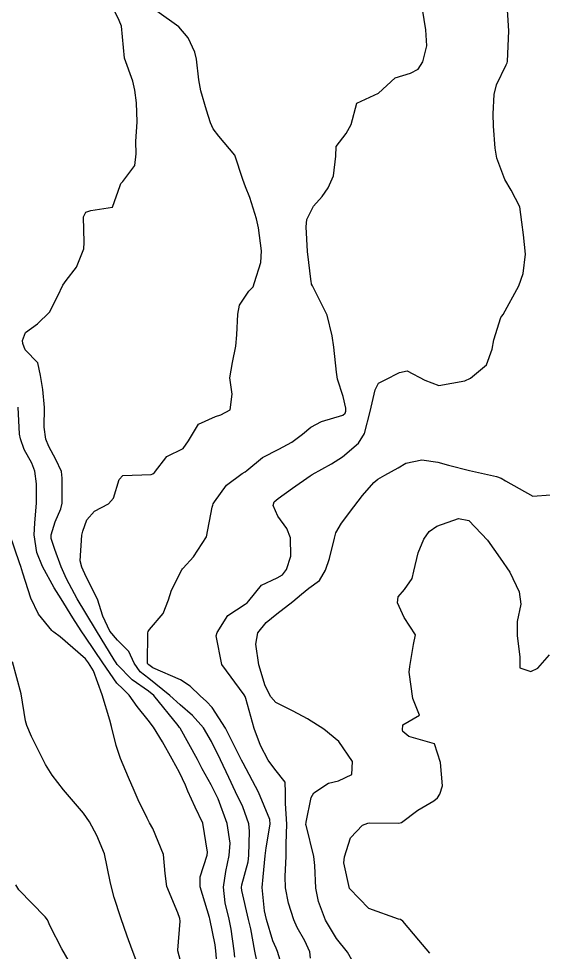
# Model space of a CAD drawing. Header units: metres. Extents: x 298520 to 308411, y 7433745 to 7450750.
# Drawn here: x 305231.6 to 305264.6, y 7436775.8 to 7436834.4 of the extents above; entities that cross this region are included whole.
import ezdxf

# ---------------------------------------------------------------- set-up
doc = ezdxf.new("R2010")
doc.units = ezdxf.units.M
doc.header["$LTSCALE"] = 10
doc.layers.add('Curvas de Nivel 1m', color=11, linetype='Continuous')
doc.layers.add('Curvas de Nivel 5m', color=15, linetype='Continuous')

msp = doc.modelspace()

# ---------------------------------------------------------------- linework, layer by layer
at = {"layer": 'Curvas de Nivel 1m', "flags": 128}
for points, elevation in [([(305245.213, 7436775.459), (305245.167, 7436775.836), (305244.983, 7436777.216), (305244.86, 7436777.841), (305244.605, 7436778.869), (305244.492, 7436779.847), (305244.644, 7436780.836), (305244.858, 7436781.842), (305244.911, 7436782.601), (305244.733, 7436783.84), (305244.151, 7436785.403), (305243.935, 7436785.848), (305243.717, 7436786.271), (305243.156, 7436787.287), (305242.851, 7436787.863), (305241.762, 7436789.831), (305241.73, 7436789.88), (305241.641, 7436790.004), (305240.108, 7436791.897), (305239.786, 7436792.161), (305238.755, 7436792.878), (305237.812, 7436793.839), (305237.749, 7436793.931), (305237.626, 7436794.121), (305236.515, 7436795.943), (305235.844, 7436797.051), (305235.297, 7436797.956), (305234.622, 7436799.212), (305234.294, 7436799.966), (305233.894, 7436801.069), (305233.67, 7436801.743), (305233.659, 7436801.974), (305233.911, 7436802.8), (305234.275, 7436803.611), (305234.352, 7436803.966), (305234.364, 7436805.549), (305234.305, 7436805.966), (305233.96, 7436806.712), (305233.515, 7436807.523), (305233.324, 7436807.98), (305233.22, 7436808.746), (305233.251, 7436809.981), (305233.149, 7436811.118), (305232.995, 7436811.985), (305232.835, 7436812.792), (305232.039, 7436813.602), (305231.878, 7436814.002), (305231.862, 7436814.185), (305232.053, 7436814.683), (305232.815, 7436815.235), (305233.56, 7436815.978), (305234.083, 7436816.988), (305234.39, 7436817.667), (305234.61, 7436817.965), (305235.264, 7436818.8), (305235.712, 7436819.954), (305235.741, 7436820.34), (305235.698, 7436821.954), (305235.838, 7436822.261), (305236.147, 7436822.352), (305237.512, 7436822.574), (305238.008, 7436823.932), (305238.048, 7436824.048), (305238.167, 7436824.178), (305238.928, 7436825.173), (305238.998, 7436825.918), (305238.981, 7436826.698), (305239.068, 7436827.917), (305239.025, 7436829.124), (305238.921, 7436829.92), (305238.799, 7436830.472), (305238.263, 7436831.93), (305238.079, 7436833.932), (305237.934, 7436834.288), (305237.135, 7436835.942)], 729), ([(305249.972, 7436775.393), (305249.916, 7436775.777), (305249.6, 7436776.474), (305249.127, 7436777.306), (305248.908, 7436777.791), (305248.579, 7436778.845), (305248.383, 7436779.799), (305248.371, 7436780.52), (305248.427, 7436781.799), (305248.438, 7436782.566), (305248.466, 7436783.798), (305248.392, 7436785.11), (305248.401, 7436785.8), (305248.362, 7436786.443), (305247.727, 7436787.258), (305247.306, 7436787.814), (305246.811, 7436788.755), (305246.417, 7436789.823), (305245.909, 7436791.701), (305245.848, 7436791.829), (305245.784, 7436791.919), (305244.4, 7436793.844), (305244.041, 7436795.637), (305244.087, 7436795.847), (305244.768, 7436796.917), (305245.851, 7436797.628), (305245.974, 7436797.706), (305246.079, 7436797.828), (305246.88, 7436798.808), (305247.875, 7436799.27), (305248.21, 7436799.473), (305248.458, 7436799.801), (305248.737, 7436800.643), (305248.71, 7436801.798), (305248.481, 7436802.374), (305247.916, 7436803.154), (305247.611, 7436803.813), (305247.689, 7436804.05), (305247.93, 7436804.273), (305248.824, 7436804.912), (305249.952, 7436805.696), (305249.999, 7436805.733), (305250.073, 7436805.779), (305251.292, 7436806.434), (305251.964, 7436806.873), (305252.979, 7436807.745), (305253.366, 7436808.356), (305253.718, 7436809.734), (305254.017, 7436811.089), (305254.237, 7436811.511), (305254.652, 7436811.724), (305255.564, 7436812.178), (305256.029, 7436812.286), (305257.156, 7436811.699), (305258.02, 7436811.357), (305259.657, 7436811.665), (305260.025, 7436811.831), (305261.018, 7436812.665), (305261.374, 7436813.647), (305261.477, 7436814.221), (305261.933, 7436815.641), (305261.992, 7436815.723), (305262.075, 7436815.82), (305263.063, 7436817.625), (305263.32, 7436818.407), (305263.466, 7436819.62), (305263.341, 7436820.828), (305263.251, 7436821.623), (305263.116, 7436822.589), (305262.583, 7436823.634), (305262.173, 7436824.3), (305261.675, 7436825.645), (305261.579, 7436826.267), (305261.459, 7436827.648), (305261.436, 7436828.436), (305261.516, 7436829.647), (305261.65, 7436830.245), (305262.262, 7436831.51), (305262.321, 7436831.639), (305262.337, 7436831.712), (305262.428, 7436833.638), (305262.313, 7436835.64)], 732), ([(305248.287, 7436774.507), (305247.889, 7436775.806), (305247.797, 7436776.009), (305247.6, 7436776.473), (305247.197, 7436777.814), (305247.072, 7436778.365), (305246.93, 7436779.817), (305246.98, 7436780.486), (305247.113, 7436781.815), (305247.173, 7436782.312), (305247.431, 7436783.813), (305247.405, 7436784.095), (305246.691, 7436785.82), (305245.731, 7436787.63), (305245.627, 7436787.831), (305245.531, 7436788.038), (305244.613, 7436789.841), (305243.776, 7436791.125), (305243.424, 7436791.5), (305243.021, 7436791.861), (305242.395, 7436792.476), (305241.793, 7436792.868), (305240.064, 7436793.633), (305239.802, 7436793.804), (305239.748, 7436793.846), (305239.72, 7436793.901), (305239.747, 7436795.817), (305239.752, 7436795.901), (305239.834, 7436796.033), (305240.699, 7436797.037), (305241.041, 7436797.888), (305241.237, 7436798.512), (305241.882, 7436799.788), (305241.918, 7436799.844), (305241.956, 7436799.879), (305242.612, 7436800.591), (305243.423, 7436801.857), (305243.783, 7436803.714), (305243.821, 7436803.852), (305243.855, 7436803.92), (305243.926, 7436804.05), (305244.693, 7436805.091), (305245.666, 7436805.833), (305245.848, 7436805.937), (305245.955, 7436806.027), (305246.936, 7436806.848), (305247.969, 7436807.37), (305248.799, 7436807.798), (305249.463, 7436808.306), (305249.987, 7436808.74), (305250.664, 7436809.102), (305251.999, 7436809.502), (305252.14, 7436809.619), (305252.188, 7436809.757), (305252.194, 7436809.946), (305252.012, 7436810.678), (305251.655, 7436811.764), (305251.597, 7436812.194), (305251.431, 7436813.766), (305251.332, 7436814.489), (305251.016, 7436815.771), (305250.091, 7436817.619), (305250.034, 7436817.722), (305250.016, 7436817.781), (305249.998, 7436817.878), (305249.765, 7436819.785), (305249.689, 7436821.337), (305249.738, 7436821.786), (305250.151, 7436822.63), (305250.706, 7436823.226), (305251.077, 7436823.771), (305251.405, 7436824.537), (305251.549, 7436825.766), (305251.582, 7436826.384), (305252.207, 7436827.186), (305252.516, 7436827.755), (305252.879, 7436829.105), (305254.243, 7436829.73), (305255.275, 7436830.697), (305256.256, 7436830.976), (305256.738, 7436831.225), (305257.03, 7436831.702), (305257.272, 7436832.701), (305257.216, 7436833.701), (305256.998, 7436835.008)], 731), ([(305244.138, 7436774.411), (305244.012, 7436775.854), (305243.963, 7436776.221), (305243.635, 7436777.86), (305243.614, 7436777.932), (305243.027, 7436779.866), (305243.026, 7436780.489), (305243.464, 7436781.862), (305243.493, 7436782.035), (305243.196, 7436783.857), (305242.72, 7436784.881), (305242.261, 7436785.872), (305242.101, 7436786.258), (305241.725, 7436787.042), (305241.263, 7436787.885), (305240.663, 7436788.977), (305240.103, 7436789.897), (305239.767, 7436790.327), (305239.067, 7436791.202), (305238.561, 7436791.918), (305238.159, 7436792.297), (305237.794, 7436792.668), (305236.91, 7436793.939), (305235.829, 7436795.547), (305235.552, 7436795.953), (305235.023, 7436796.776), (305234.29, 7436797.966), (305233.863, 7436798.661), (305233.122, 7436799.981), (305232.767, 7436800.863), (305232.599, 7436801.99), (305232.643, 7436802.721), (305232.752, 7436803.988), (305232.739, 7436805.19), (305232.64, 7436805.99), (305232.447, 7436806.481), (305231.966, 7436807.348), (305231.729, 7436808.002), (305231.684, 7436808.297), (305231.597, 7436810.004)], 728), ([(305253.201, 7436774.12), (305252.284, 7436775.753), (305251.601, 7436776.612), (305250.904, 7436777.767), (305250.464, 7436778.938), (305250.292, 7436779.774), (305250.233, 7436781.199), (305250.177, 7436781.775), (305249.682, 7436783.732), (305249.672, 7436783.769), (305249.685, 7436783.932), (305250.007, 7436785.478), (305250.169, 7436785.775), (305251.099, 7436786.386), (305251.721, 7436786.52), (305252.558, 7436786.918), (305252.605, 7436787.751), (305251.752, 7436789.007), (305250.806, 7436789.77), (305249.769, 7436790.43), (305248.877, 7436790.896), (305247.779, 7436791.454), (305247.467, 7436791.813), (305247.115, 7436792.492), (305246.709, 7436793.821), (305246.526, 7436795.119), (305246.646, 7436795.822), (305247.174, 7436796.482), (305247.845, 7436797.023), (305248.856, 7436797.795), (305249.392, 7436798.255), (305249.866, 7436798.622), (305250.529, 7436799.117), (305250.91, 7436799.77), (305251.159, 7436800.499), (305251.471, 7436801.764), (305251.562, 7436802.108), (305251.912, 7436802.703), (305252.692, 7436803.748), (305253.221, 7436804.454), (305253.946, 7436805.276), (305254.196, 7436805.48), (305254.645, 7436805.723), (305255.479, 7436806.194), (305255.961, 7436806.473), (305256.965, 7436806.698), (305257.961, 7436806.541), (305258.641, 7436806.361), (305259.957, 7436806.03), (305261.643, 7436805.643), (305261.951, 7436805.533), (305262.213, 7436805.373), (305263.935, 7436804.417), (305265.043, 7436804.497)], 733), ([(305257.469, 7436775.691), (305256.781, 7436776.518), (305255.764, 7436777.708), (305255.614, 7436777.814), (305255.487, 7436777.84), (305253.624, 7436778.511), (305252.413, 7436779.752), (305252.049, 7436781.367), (305252.097, 7436781.756), (305252.479, 7436782.948), (305253.24, 7436783.744), (305253.557, 7436783.87), (305253.685, 7436783.886), (305255.522, 7436783.876), (305255.686, 7436783.911), (305256.704, 7436784.693), (305257.707, 7436785.274), (305257.939, 7436785.457), (305258.094, 7436785.684), (305258.252, 7436786.215), (305258.134, 7436787.684), (305257.75, 7436788.842), (305256.147, 7436789.316), (305255.762, 7436789.629), (305255.743, 7436789.71), (305255.766, 7436790.043), (305256.823, 7436790.649), (305256.389, 7436791.704), (305256.163, 7436793.343), (305256.198, 7436793.706), (305256.435, 7436795.093), (305256.571, 7436795.703), (305255.844, 7436796.779), (305255.434, 7436797.714), (305255.478, 7436798.094), (305255.866, 7436798.553), (305256.349, 7436799.232), (305256.465, 7436799.704), (305256.739, 7436800.857), (305257.084, 7436801.698), (305257.417, 7436802.185), (305257.911, 7436802.533), (305259.258, 7436803.011), (305259.915, 7436802.883), (305261.092, 7436801.648), (305261.892, 7436800.524), (305262.488, 7436799.634), (305263.084, 7436798.408), (305263.187, 7436797.627), (305262.944, 7436796.526), (305262.944, 7436795.629), (305263.13, 7436794.31), (305263.122, 7436793.627), (305263.801, 7436793.387), (305264.242, 7436793.613), (305264.977, 7436794.441)], 734), ([(305242.14, 7436773.874), (305241.634, 7436775.838), (305241.63, 7436775.88), (305241.773, 7436777.717), (305241.751, 7436777.879), (305241.618, 7436778.236), (305240.934, 7436779.887), (305240.833, 7436780.707), (305240.732, 7436781.889), (305240.048, 7436783.536), (305239.848, 7436783.898), (305239.696, 7436784.178), (305239.131, 7436785.332), (305238.886, 7436785.912), (305238.532, 7436786.729), (305238.021, 7436787.926), (305237.745, 7436788.745), (305237.466, 7436789.933), (305237.36, 7436790.341), (305236.874, 7436791.939), (305236.315, 7436793.435), (305236.008, 7436793.948), (305235.815, 7436794.181), (305234.222, 7436795.573), (305233.832, 7436795.862), (305233.77, 7436795.908), (305233.708, 7436795.972), (305232.865, 7436797.006), (305232.382, 7436797.992), (305231.877, 7436799.58), (305231.748, 7436800.001), (305231.672, 7436800.215), (305231.06, 7436802.008)], 727), ([(305238.98, 7436775.302), (305238.749, 7436775.913), (305238.449, 7436776.765), (305238.04, 7436777.924), (305237.632, 7436779.198), (305237.425, 7436779.932), (305237.378, 7436780.201), (305237.014, 7436781.936), (305236.531, 7436783.09), (305236.065, 7436783.946), (305235.698, 7436784.486), (305234.43, 7436785.963), (305233.722, 7436786.874), (305233.313, 7436787.561), (305233.097, 7436787.98), (305232.437, 7436789.306), (305232.136, 7436789.994), (305232.058, 7436790.288), (305231.783, 7436792), (305231.228, 7436794.006)], 726)]:
    msp.add_lwpolyline(points, dxfattribs=dict(at, elevation=elevation))
at = {"layer": 'Curvas de Nivel 5m', "flags": 128}
for points, elevation in [([(305246.688, 7436774.713), (305246.473, 7436775.821), (305246.21, 7436777.221), (305246.074, 7436777.825), (305245.64, 7436779.639), (305245.618, 7436779.83), (305245.645, 7436779.998), (305246.049, 7436781.436), (305246.094, 7436781.826), (305246.138, 7436783.374), (305246.096, 7436783.826), (305245.704, 7436784.893), (305245.258, 7436785.835), (305244.827, 7436786.734), (305244.299, 7436787.844), (305243.75, 7436788.991), (305243.244, 7436789.858), (305242.541, 7436790.639), (305241.777, 7436791.308), (305241.128, 7436791.887), (305239.793, 7436792.952), (305239.253, 7436793.364), (305238.873, 7436793.914), (305238.551, 7436794.65), (305237.827, 7436795.354), (305237.349, 7436795.935), (305236.907, 7436796.875), (305236.58, 7436797.943), (305235.874, 7436799.349), (305235.59, 7436799.953), (305235.495, 7436800.346), (305235.598, 7436801.953), (305235.653, 7436802.205), (305235.913, 7436802.922), (305236.39, 7436803.473), (305237.269, 7436803.937), (305237.574, 7436804.288), (305237.946, 7436805.446), (305238.177, 7436805.699), (305239.951, 7436805.769), (305240.046, 7436805.804), (305240.153, 7436805.898), (305240.943, 7436806.91), (305241.968, 7436807.4), (305242.3, 7436807.875), (305242.928, 7436808.927), (305243.996, 7436809.422), (305244.33, 7436809.514), (305244.92, 7436809.841), (305245.043, 7436810.81), (305244.895, 7436811.841), (305245.068, 7436812.804), (305245.279, 7436813.838), (305245.34, 7436814.55), (305245.392, 7436815.837), (305245.503, 7436816.411), (305246.087, 7436817.281), (305246.355, 7436817.563), (305246.437, 7436817.827), (305246.836, 7436819.098), (305246.884, 7436819.822), (305246.69, 7436821.271), (305246.568, 7436821.826), (305246.156, 7436823.173), (305245.885, 7436823.833), (305245.708, 7436824.297), (305245.204, 7436825.84), (305244.205, 7436827.03), (305243.844, 7436827.49), (305243.68, 7436827.858), (305243.433, 7436828.654), (305243.074, 7436829.868), (305242.941, 7436830.561), (305242.804, 7436831.872), (305242.691, 7436832.298), (305242.276, 7436833.208), (305241.679, 7436833.886), (305240.298, 7436834.877)], 730), ([(305235.429, 7436774.097), (305234.335, 7436775.963), (305233.607, 7436777.398), (305233.424, 7436777.785), (305233.282, 7436777.975), (305231.638, 7436779.678), (305231.445, 7436780.002)], 725)]:
    msp.add_lwpolyline(points, dxfattribs=dict(at, elevation=elevation))

doc.saveas('drawing.dxf')
